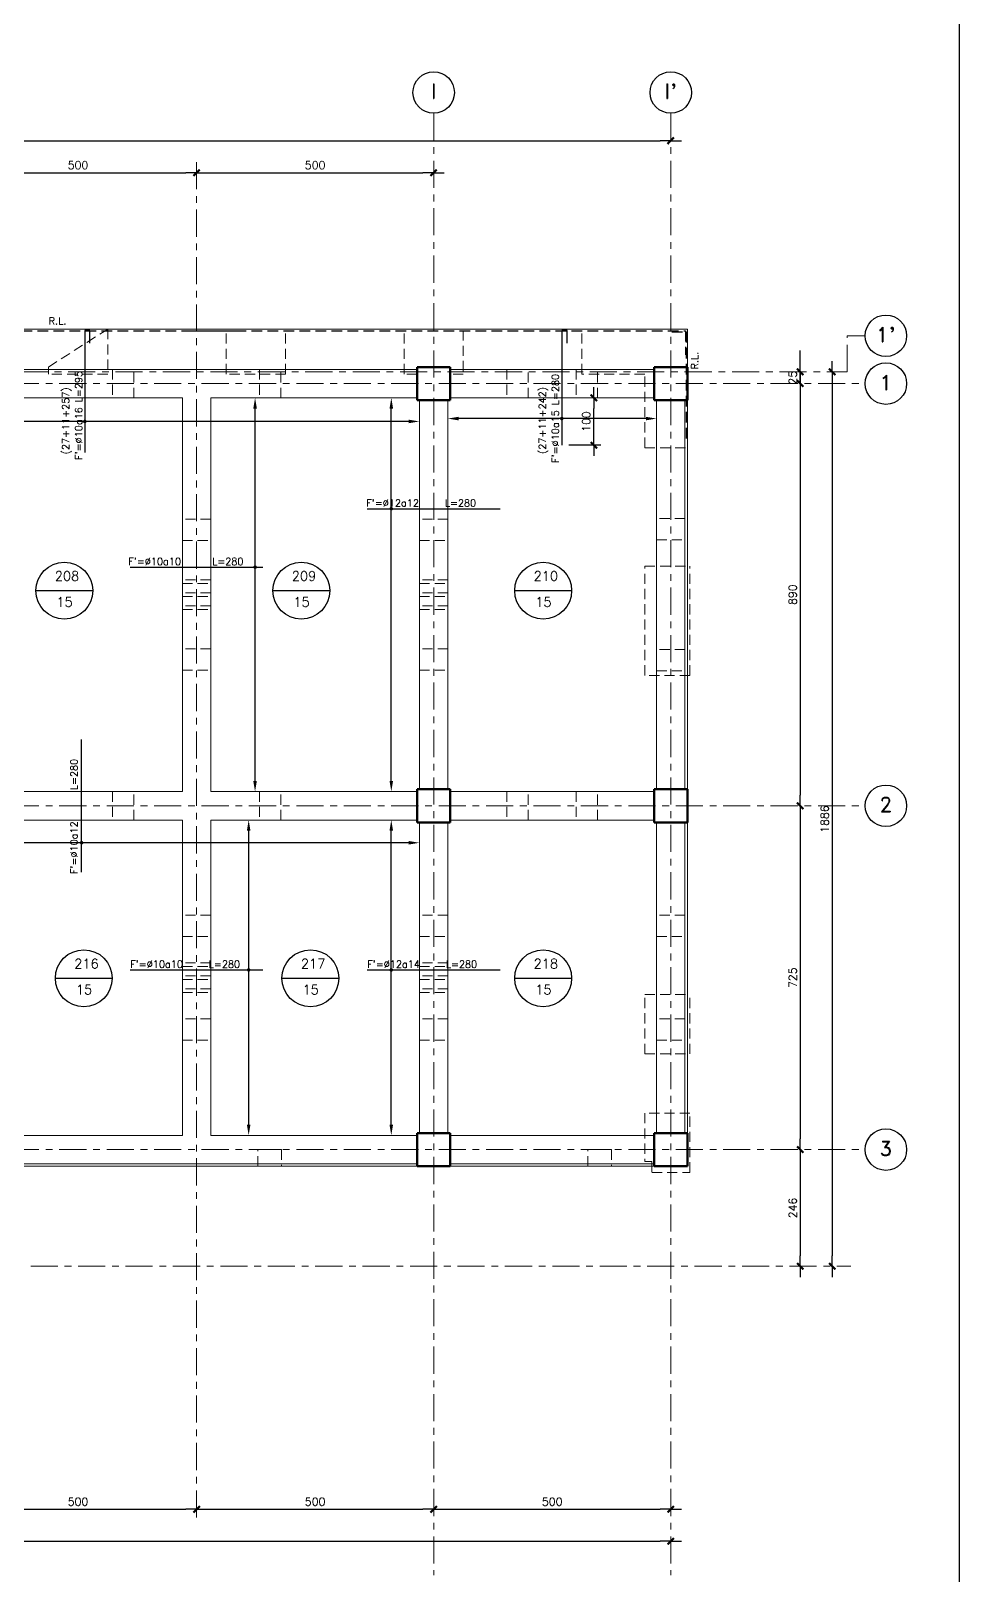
# Model space of a CAD drawing. Extents: x -4 to 6083, y -4 to 8618.
# Drawn here: x 4125 to 6083, y 1634 to 4890 of the extents above; entities that cross this region are included whole.
import ezdxf
from ezdxf.enums import TextEntityAlignment as Align
from ezdxf.xclip import XClip

# ---------------------------------------------------------------- set-up
doc = ezdxf.new("R2010")
doc.units = 0
doc.header["$LTSCALE"] = 45
doc.header["$MEASUREMENT"] = 0
doc.header["$XCLIPFRAME"] = 0
for name, pattern in [('2017_67-102$0$Grid Line', [2.2225, 1.27, -0.3175, 0.3175, -0.3175]), ('2017_67-102$0$RLE-PROYECCION', [0.71438, 0.47625, -0.23813]), ('DASHED', [0.75, 0.5, -0.25])]:
    doc.linetypes.add(name, pattern=pattern)
doc.layers.get('0').update_dxf_attribs({"linetype": 'CONTINUOUS'})
for name, color, linetype in [('2017_67-102$0$RLA-COTAS', 2, 'CONTINUOUS'), ('fe', 7, 'CONTINUOUS'), ('RLA-COTAS1', 2, 'CONTINUOUS'), ('RLA-COTAS2', 1, 'CONTINUOUS'), ('RLA-FE', 7, 'CONTINUOUS'), ('RLA-FORMATO', 7, 'CONTINUOUS'), ('RLA-LOSAS', 3, 'CONTINUOUS'), ('RLA-TEXTOS-SM', 3, 'CONTINUOUS')]:
    doc.layers.add(name, color=color, linetype=linetype)
for name, color, linetype, lineweight in [('2017_67-102$0$RLE-EJE', 3, 'CONTINUOUS', 25), ('2017_67-102$0$RLE-EJES', 1, '2017_67-102$0$Grid Line', 9), ('2017_67-102$0$RLE-LOSA', 3, 'CONTINUOUS', 15), ('2017_67-102$0$RLE-PILAR', 3, 'CONTINUOUS', 50), ('2017_67-102$0$RLE-PROYECCION', 2, '2017_67-102$0$RLE-PROYECCION', 15), ('2017_67-102$0$RLE-VIGA', 3, 'CONTINUOUS', 15)]:
    doc.layers.add(name, color=color, linetype=linetype, lineweight=lineweight)
doc.styles.add('2017_67-102$0$ROMAND', font='romand', dxfattribs={"height": 31.5})
doc.styles.add('2017_67-102$0$ROMANS', font='ROMANS.shx', dxfattribs={"height": 16.875})
doc.styles.add('ROMAND', font='romand', dxfattribs={"height": 31.5})
doc.styles.add('ROMANS', font='ROMANS.shx', dxfattribs={"height": 16.875})
doc.styles.add('ROMANS0', font='romans.shx')
doc.dimstyles.new('2017_67-102$0$ING-75', dxfattribs={"dimscale": 75, "dimtxt": 0.27, "dimasz": 0.3, "dimexe": 0, "dimexo": 0, "dimgap": 0.1, "dimtad": 1, "dimdec": 1, "dimzin": 12, "dimdsep": 46, "dimtxsty": '2017_67-102$0$ROMANS', "dimblk": '2017_67-102$0$TICK1', "dimblk1": '2017_67-102$0$TICK1', "dimblk2": '2017_67-102$0$TICK1', "dimcen": 0.09, "dimclrd": 2, "dimclre": 1, "dimclrt": 3, "dimadec": 0, "dimazin": 0, "dimtfac": 1, "dimtdec": 0, "dimtix": 1, "dimtmove": 2, "dimatfit": 3, "dimldrblk": '2017_67-102$0$TICK1', "dimfxl": 0, "dimfxlon": 1, "dimtolj": 1, "dimtzin": 0, "dimarcsym": 0})
doc.dimstyles.new('ING-75', dxfattribs={"dimscale": 75, "dimtxt": 0.27, "dimasz": 0.3, "dimexe": 0, "dimexo": 0, "dimgap": 0.1, "dimtad": 1, "dimdec": 1, "dimzin": 12, "dimdsep": 46, "dimtxsty": 'ROMANS', "dimblk": 'TICK1', "dimblk1": 'TICK1', "dimblk2": 'TICK1', "dimcen": 0.09, "dimclrd": 2, "dimclre": 1, "dimclrt": 3, "dimadec": 0, "dimazin": 0, "dimtfac": 1, "dimtdec": 0, "dimtix": 1, "dimtmove": 2, "dimatfit": 3, "dimldrblk": 'TICK1', "dimfxl": 0, "dimfxlon": 1, "dimtolj": 1, "dimtzin": 0, "dimarcsym": 0})

# ---------------------------------------------------------------- blocks, each defined once
blk = doc.blocks.new('2017_67-102$0$TICK1')
at = {"color": 2}
for points in [[(0, 0), (-1, 0)], [(0, 0), (1, 0)]]:
    blk.add_lwpolyline(points, dxfattribs=at)
at = {"color": 2, "const_width": 0.2}
blk.add_lwpolyline([(-0.3, -0.3), (0.3, 0.3)], dxfattribs=at)
blk = doc.blocks.new('*D25')
at = {"layer": '2017_67-102$0$RLA-COTAS', "color": 2, "lineweight": -2, "transparency": 16777216}
blk.add_line((915.7, 8397), (5370.7, 8397), dxfattribs=at)
at = {"layer": '2017_67-102$0$RLA-COTAS', "color": 2, "lineweight": -2, "transparency": 16777216, "xscale": 22.5, "yscale": 22.5, "zscale": 22.5, "rotation": 180}
blk.add_blockref('2017_67-102$0$TICK1', (893.2, 8397), dxfattribs=at)
at = {"layer": '2017_67-102$0$RLA-COTAS', "color": 2, "lineweight": -2, "transparency": 16777216, "xscale": 22.5, "yscale": 22.5, "zscale": 22.5}
blk.add_blockref('2017_67-102$0$TICK1', (5393.2, 8397), dxfattribs=at)
at = {"layer": '2017_67-102$0$RLA-COTAS', "color": 3, "transparency": 16777216, "insert": (3143.2, 8413), "char_height": 16.88, "attachment_point": 5, "style": '2017_67-102$0$ROMANS'}
blk.add_mtext('\\A1;4500', dxfattribs=at)
blk = doc.blocks.new('*D33')
at = {"layer": '2017_67-102$0$RLA-COTAS', "color": 2, "lineweight": -2, "transparency": 16777216}
blk.add_line((3915.7, 8329.5), (4370.7, 8329.5), dxfattribs=at)
at = {"layer": '2017_67-102$0$RLA-COTAS', "color": 2, "lineweight": -2, "transparency": 16777216, "xscale": 22.5, "yscale": 22.5, "zscale": 22.5, "rotation": 180}
blk.add_blockref('2017_67-102$0$TICK1', (3893.2, 8329.5), dxfattribs=at)
at = {"layer": '2017_67-102$0$RLA-COTAS', "color": 2, "lineweight": -2, "transparency": 16777216, "xscale": 22.5, "yscale": 22.5, "zscale": 22.5}
blk.add_blockref('2017_67-102$0$TICK1', (4393.2, 8329.5), dxfattribs=at)
at = {"layer": '2017_67-102$0$RLA-COTAS', "color": 3, "transparency": 16777216, "insert": (4143.2, 8345.5), "char_height": 16.88, "attachment_point": 5, "style": '2017_67-102$0$ROMANS'}
blk.add_mtext('\\A1;500', dxfattribs=at)
blk = doc.blocks.new('*D34')
at = {"layer": '2017_67-102$0$RLA-COTAS', "color": 2, "lineweight": -2, "transparency": 16777216}
blk.add_line((4415.7, 8329.5), (4870.7, 8329.5), dxfattribs=at)
at = {"layer": '2017_67-102$0$RLA-COTAS', "color": 2, "lineweight": -2, "transparency": 16777216, "xscale": 22.5, "yscale": 22.5, "zscale": 22.5, "rotation": 180}
blk.add_blockref('2017_67-102$0$TICK1', (4393.2, 8329.5), dxfattribs=at)
at = {"layer": '2017_67-102$0$RLA-COTAS', "color": 2, "lineweight": -2, "transparency": 16777216, "xscale": 22.5, "yscale": 22.5, "zscale": 22.5}
blk.add_blockref('2017_67-102$0$TICK1', (4893.2, 8329.5), dxfattribs=at)
at = {"layer": '2017_67-102$0$RLA-COTAS', "color": 3, "transparency": 16777216, "insert": (4643.2, 8345.5), "char_height": 16.88, "attachment_point": 5, "style": '2017_67-102$0$ROMANS'}
blk.add_mtext('\\A1;500', dxfattribs=at)
blk = doc.blocks.new('*D48')
at = {"layer": '2017_67-102$0$RLA-COTAS', "color": 2, "lineweight": -2, "transparency": 16777216}
blk.add_line((3915.7, 5511.7), (4370.7, 5511.7), dxfattribs=at)
at = {"layer": '2017_67-102$0$RLA-COTAS', "color": 2, "lineweight": -2, "transparency": 16777216, "xscale": 22.5, "yscale": 22.5, "zscale": 22.5, "rotation": 180}
blk.add_blockref('2017_67-102$0$TICK1', (3893.2, 5511.7), dxfattribs=at)
at = {"layer": '2017_67-102$0$RLA-COTAS', "color": 2, "lineweight": -2, "transparency": 16777216, "xscale": 22.5, "yscale": 22.5, "zscale": 22.5}
blk.add_blockref('2017_67-102$0$TICK1', (4393.2, 5511.7), dxfattribs=at)
at = {"layer": '2017_67-102$0$RLA-COTAS', "color": 3, "transparency": 16777216, "insert": (4143.2, 5527.7), "char_height": 16.88, "attachment_point": 5, "style": '2017_67-102$0$ROMANS'}
blk.add_mtext('\\A1;500', dxfattribs=at)
blk = doc.blocks.new('*D49')
at = {"layer": '2017_67-102$0$RLA-COTAS', "color": 2, "lineweight": -2, "transparency": 16777216}
blk.add_line((4415.7, 5511.7), (4870.7, 5511.7), dxfattribs=at)
at = {"layer": '2017_67-102$0$RLA-COTAS', "color": 2, "lineweight": -2, "transparency": 16777216, "xscale": 22.5, "yscale": 22.5, "zscale": 22.5, "rotation": 180}
blk.add_blockref('2017_67-102$0$TICK1', (4393.2, 5511.7), dxfattribs=at)
at = {"layer": '2017_67-102$0$RLA-COTAS', "color": 2, "lineweight": -2, "transparency": 16777216, "xscale": 22.5, "yscale": 22.5, "zscale": 22.5}
blk.add_blockref('2017_67-102$0$TICK1', (4893.2, 5511.7), dxfattribs=at)
at = {"layer": '2017_67-102$0$RLA-COTAS', "color": 3, "transparency": 16777216, "insert": (4643.2, 5527.7), "char_height": 16.88, "attachment_point": 5, "style": '2017_67-102$0$ROMANS'}
blk.add_mtext('\\A1;500', dxfattribs=at)
blk = doc.blocks.new('*D50')
at = {"layer": '2017_67-102$0$RLA-COTAS', "color": 2, "lineweight": -2, "transparency": 16777216}
blk.add_line((4915.7, 5511.7), (5370.7, 5511.7), dxfattribs=at)
at = {"layer": '2017_67-102$0$RLA-COTAS', "color": 2, "lineweight": -2, "transparency": 16777216, "xscale": 22.5, "yscale": 22.5, "zscale": 22.5, "rotation": 180}
blk.add_blockref('2017_67-102$0$TICK1', (4893.2, 5511.7), dxfattribs=at)
at = {"layer": '2017_67-102$0$RLA-COTAS', "color": 2, "lineweight": -2, "transparency": 16777216, "xscale": 22.5, "yscale": 22.5, "zscale": 22.5}
blk.add_blockref('2017_67-102$0$TICK1', (5393.2, 5511.7), dxfattribs=at)
at = {"layer": '2017_67-102$0$RLA-COTAS', "color": 3, "transparency": 16777216, "insert": (5143.2, 5527.7), "char_height": 16.88, "attachment_point": 5, "style": '2017_67-102$0$ROMANS'}
blk.add_mtext('\\A1;500', dxfattribs=at)
blk = doc.blocks.new('*D51')
at = {"layer": '2017_67-102$0$RLA-COTAS', "color": 2, "lineweight": -2, "transparency": 16777216}
blk.add_line((5733.8, 7887.4), (5733.8, 6046.4), dxfattribs=at)
at = {"layer": '2017_67-102$0$RLA-COTAS', "color": 2, "lineweight": -2, "transparency": 16777216, "xscale": 22.5, "yscale": 22.5, "zscale": 22.5}
for p, rotation in [((5733.8, 7909.9), 90), ((5733.8, 6023.9), 270)]:
    blk.add_blockref('2017_67-102$0$TICK1', p, dxfattribs=dict(at, rotation=rotation))
at = {"layer": '2017_67-102$0$RLA-COTAS', "color": 3, "transparency": 16777216, "insert": (5717.9, 6966.9), "char_height": 16.88, "attachment_point": 5, "rotation": 90, "style": '2017_67-102$0$ROMANS'}
blk.add_mtext('\\A1;1886', dxfattribs=at)
blk = doc.blocks.new('*D52')
at = {"layer": '2017_67-102$0$RLA-COTAS', "color": 2, "lineweight": -2, "transparency": 16777216}
for p, q in [((5666.3, 7932.4), (5666.3, 7954.9)), ((5666.3, 7909.9), (5666.3, 7884.9)), ((5666.3, 7862.4), (5666.3, 7839.9))]:
    blk.add_line(p, q, dxfattribs=at)
at = {"layer": '2017_67-102$0$RLA-COTAS', "color": 2, "lineweight": -2, "transparency": 16777216, "xscale": 22.5, "yscale": 22.5, "zscale": 22.5}
for p, rotation in [((5666.3, 7909.9), 270), ((5666.3, 7884.9), 90)]:
    blk.add_blockref('2017_67-102$0$TICK1', p, dxfattribs=dict(at, rotation=rotation))
at = {"layer": '2017_67-102$0$RLA-COTAS', "color": 3, "transparency": 16777216, "insert": (5650.4, 7897.4), "char_height": 16.88, "attachment_point": 5, "rotation": 90, "style": '2017_67-102$0$ROMANS'}
blk.add_mtext('\\A1;25', dxfattribs=at)
blk = doc.blocks.new('*D53')
at = {"layer": '2017_67-102$0$RLA-COTAS', "color": 2, "lineweight": -2, "transparency": 16777216}
blk.add_line((5666.3, 7862.4), (5666.3, 7017.4), dxfattribs=at)
at = {"layer": '2017_67-102$0$RLA-COTAS', "color": 2, "lineweight": -2, "transparency": 16777216, "xscale": 22.5, "yscale": 22.5, "zscale": 22.5}
for p, rotation in [((5666.3, 7884.9), 90), ((5666.3, 6994.9), 270)]:
    blk.add_blockref('2017_67-102$0$TICK1', p, dxfattribs=dict(at, rotation=rotation))
at = {"layer": '2017_67-102$0$RLA-COTAS', "color": 3, "transparency": 16777216, "insert": (5650.4, 7439.9), "char_height": 16.88, "attachment_point": 5, "rotation": 90, "style": '2017_67-102$0$ROMANS'}
blk.add_mtext('\\A1;890', dxfattribs=at)
blk = doc.blocks.new('*D54')
at = {"layer": '2017_67-102$0$RLA-COTAS', "color": 2, "lineweight": -2, "transparency": 16777216}
blk.add_line((5666.3, 6972.4), (5666.3, 6292.4), dxfattribs=at)
at = {"layer": '2017_67-102$0$RLA-COTAS', "color": 2, "lineweight": -2, "transparency": 16777216, "xscale": 22.5, "yscale": 22.5, "zscale": 22.5}
for p, rotation in [((5666.3, 6994.9), 90), ((5666.3, 6269.9), 270)]:
    blk.add_blockref('2017_67-102$0$TICK1', p, dxfattribs=dict(at, rotation=rotation))
at = {"layer": '2017_67-102$0$RLA-COTAS', "color": 3, "transparency": 16777216, "insert": (5650.4, 6632.4), "char_height": 16.88, "attachment_point": 5, "rotation": 90, "style": '2017_67-102$0$ROMANS'}
blk.add_mtext('\\A1;725', dxfattribs=at)
blk = doc.blocks.new('*D55')
at = {"layer": '2017_67-102$0$RLA-COTAS', "color": 2, "lineweight": -2, "transparency": 16777216}
blk.add_line((5666.3, 6247.4), (5666.3, 6046.4), dxfattribs=at)
at = {"layer": '2017_67-102$0$RLA-COTAS', "color": 2, "lineweight": -2, "transparency": 16777216, "xscale": 22.5, "yscale": 22.5, "zscale": 22.5}
for p, rotation in [((5666.3, 6269.9), 90), ((5666.3, 6023.9), 270)]:
    blk.add_blockref('2017_67-102$0$TICK1', p, dxfattribs=dict(at, rotation=rotation))
at = {"layer": '2017_67-102$0$RLA-COTAS', "color": 3, "transparency": 16777216, "insert": (5650.4, 6146.9), "char_height": 16.88, "attachment_point": 5, "rotation": 90, "style": '2017_67-102$0$ROMANS'}
blk.add_mtext('\\A1;246', dxfattribs=at)
blk = doc.blocks.new('*D68')
at = {"layer": '2017_67-102$0$RLA-COTAS', "color": 2, "lineweight": -2, "transparency": 16777216}
blk.add_line((915.7, 5444.2), (5370.7, 5444.2), dxfattribs=at)
at = {"layer": '2017_67-102$0$RLA-COTAS', "color": 2, "lineweight": -2, "transparency": 16777216, "xscale": 22.5, "yscale": 22.5, "zscale": 22.5, "rotation": 180}
blk.add_blockref('2017_67-102$0$TICK1', (893.2, 5444.2), dxfattribs=at)
at = {"layer": '2017_67-102$0$RLA-COTAS', "color": 2, "lineweight": -2, "transparency": 16777216, "xscale": 22.5, "yscale": 22.5, "zscale": 22.5}
blk.add_blockref('2017_67-102$0$TICK1', (5393.2, 5444.2), dxfattribs=at)
at = {"layer": '2017_67-102$0$RLA-COTAS', "color": 3, "transparency": 16777216, "insert": (3143.2, 5460.2), "char_height": 16.88, "attachment_point": 5, "style": '2017_67-102$0$ROMANS'}
blk.add_mtext('\\A1;4500', dxfattribs=at)
blk = doc.blocks.new('TICK1')
at = {"color": 2}
for points in [[(0, 0), (-1, 0)], [(0, 0), (1, 0)]]:
    blk.add_lwpolyline(points, dxfattribs=at)
at = {"color": 2, "const_width": 0.2}
blk.add_lwpolyline([(-0.3, -0.3), (0.3, 0.3)], dxfattribs=at)
blk = doc.blocks.new('*D17')
at = {"layer": 'RLA-COTAS1', "color": 2, "lineweight": -2, "transparency": 16777216}
blk.add_line((5312.1, 4038.6), (5312.1, 4093.6), dxfattribs=at)
at = {"layer": 'RLA-COTAS1', "color": 2, "lineweight": -2, "transparency": 16777216, "xscale": 22.5, "yscale": 22.5, "zscale": 22.5}
for p, rotation in [((5312.1, 4116.1), 90), ((5312.1, 4016.1), 270)]:
    blk.add_blockref('TICK1', p, dxfattribs=dict(at, rotation=rotation))
at = {"layer": 'RLA-COTAS1', "color": 3, "transparency": 16777216, "insert": (5296.1, 4066.1), "char_height": 16.88, "attachment_point": 5, "rotation": 90, "style": 'ROMANS'}
blk.add_mtext('\\A1;100', dxfattribs=at)
blk = doc.blocks.new('2017_67-102')
at = {"layer": '2017_67-102$0$RLE-EJE'}
for centre in [(4893.23, 8498.66), (5393.23, 8498.66), (5846.99, 7985.83), (5846.99, 7884.92), (5846.99, 6994.92), (5846.99, 6269.91)]:
    blk.add_circle(centre, 43.75, dxfattribs=at)
at = {"layer": '2017_67-102$0$RLE-EJES'}
for p, q in [((4893.23, 8454.91), (4893.23, 5372.91)), ((5393.23, 8454.91), (5393.23, 5372.91)), ((4393.23, 8351.92), (4393.23, 5489.92)), ((5765.25, 7909.91), (5765.25, 7985.83)), ((5765.25, 7985.83), (5803.24, 7985.83)), ((403.23, 7884.92), (5803.24, 7884.92)), ((3722.28, 7909.91), (5765.25, 7909.91)), ((403.23, 6994.92), (5803.24, 6994.92)), ((403.23, 6269.91), (5803.24, 6269.91)), ((2843.23, 6023.92), (5773.23, 6023.92))]:
    blk.add_line(p, q, dxfattribs=at)
at = {"layer": '2017_67-102$0$RLE-LOSA'}
for p, q in [((858.23, 7999.91), (5428.23, 7999.91)), ((5428.23, 7999.91), (5428.23, 7919.91)), ((5428.23, 7849.91), (5428.23, 7029.91)), ((5428.23, 6959.91), (5428.23, 6304.91)), ((4858.23, 6234.91), (3928.23, 6234.91)), ((5358.23, 6234.91), (4928.23, 6234.91))]:
    blk.add_line(p, q, dxfattribs=at)
at = {"layer": '2017_67-102$0$RLE-PILAR'}
for p, q in [((4858.23, 7919.91), (4928.23, 7919.91)), ((4858.23, 7849.91), (4858.23, 7919.91)), ((4928.23, 7919.91), (4928.23, 7849.91)), ((5358.23, 7919.91), (5428.23, 7919.91)), ((5358.23, 7849.91), (5358.23, 7919.91)), ((5428.23, 7919.91), (5428.23, 7849.91)), ((4928.23, 7849.91), (4858.23, 7849.91)), ((5428.23, 7849.91), (5358.23, 7849.91)), ((4858.23, 7029.91), (4928.23, 7029.91)), ((4858.23, 6959.91), (4858.23, 7029.91)), ((4928.23, 7029.91), (4928.23, 6959.91)), ((5358.23, 7029.91), (5428.23, 7029.91)), ((5358.23, 6959.91), (5358.23, 7029.91)), ((5428.23, 7029.91), (5428.23, 6959.91)), ((4928.23, 6959.91), (4858.23, 6959.91)), ((5428.23, 6959.91), (5358.23, 6959.91)), ((4858.23, 6304.91), (4928.23, 6304.91)), ((4858.23, 6234.91), (4858.23, 6304.91)), ((4928.23, 6304.91), (4928.23, 6234.91)), ((5358.23, 6304.91), (5428.23, 6304.91)), ((5358.23, 6234.91), (5358.23, 6304.91)), ((5428.23, 6304.91), (5428.23, 6234.91)), ((4928.23, 6234.91), (4858.23, 6234.91)), ((5428.23, 6234.91), (5358.23, 6234.91))]:
    blk.add_line(p, q, dxfattribs=at)
at = {"layer": '2017_67-102$0$RLE-PROYECCION'}
for p, q in [((4080.73, 7919.91), (4205.72, 7999.91)), ((4205.73, 7999.91), (4205.73, 7904.91)), ((4455.73, 7904.91), (4455.73, 7999.91)), ((4580.73, 7904.91), (4580.73, 7999.91)), ((4830.73, 7904.91), (4830.73, 7999.91)), ((4955.73, 7997.1), (4955.73, 7904.91)), ((5205.73, 7904.91), (5205.73, 7999.91)), ((4080.73, 7904.91), (4080.73, 7919.91)), ((4080.73, 7919.91), (4080.73, 7904.91)), ((4215.73, 7914.92), (4215.73, 7854.92)), ((4260.73, 7854.92), (4260.73, 7914.92)), ((4525.73, 7914.92), (4525.73, 7854.92)), ((4570.73, 7854.92), (4570.73, 7914.92)), ((5047.39, 7914.92), (5047.39, 7854.92)), ((5092.39, 7854.92), (5092.39, 7914.92)), ((5194.06, 7914.92), (5194.06, 7854.92)), ((5239.06, 7854.92), (5239.06, 7914.92)), ((4205.73, 7904.91), (4080.73, 7904.91)), ((4580.73, 7904.91), (4455.73, 7904.91)), ((4858.23, 7904.91), (4830.73, 7904.91)), ((4955.73, 7904.91), (4928.23, 7904.91)), ((5338.47, 7904.91), (5205.73, 7904.91)), ((5338.47, 7749.9), (5338.47, 7904.91)), ((5338.47, 7749.9), (5428.23, 7749.9)), ((4423.23, 7599.09), (4363.23, 7599.09)), ((4923.23, 7599.09), (4863.23, 7599.09)), ((5423.23, 7600.76), (5363.23, 7600.76)), ((4363.23, 7554.09), (4423.23, 7554.09)), ((4863.23, 7554.09), (4923.23, 7554.09)), ((5363.23, 7555.76), (5423.23, 7555.76)), ((5338.47, 7499.9), (5433.48, 7499.9)), ((5338.47, 7269.91), (5338.47, 7499.9)), ((5433.48, 7269.91), (5433.48, 7499.9)), ((4423.23, 7471.17), (4363.23, 7471.17)), ((4363.23, 7463.67), (4423.23, 7463.67)), ((4923.23, 7471.17), (4863.23, 7471.17)), ((4863.23, 7463.67), (4923.23, 7463.67)), ((4423.23, 7443.67), (4363.23, 7443.67)), ((4363.23, 7436.17), (4423.23, 7436.17)), ((4923.23, 7443.67), (4863.23, 7443.67)), ((4863.23, 7436.17), (4923.23, 7436.17)), ((4423.23, 7416.17), (4363.23, 7416.17)), ((4363.23, 7408.67), (4423.23, 7408.67)), ((4923.23, 7416.17), (4863.23, 7416.17)), ((4863.23, 7408.67), (4923.23, 7408.67)), ((4423.23, 7325.76), (4363.23, 7325.76)), ((4923.23, 7325.76), (4863.23, 7325.76)), ((5423.23, 7324.09), (5363.23, 7324.09)), ((4363.23, 7280.76), (4423.23, 7280.76)), ((4863.23, 7280.76), (4923.23, 7280.76)), ((5433.48, 7269.91), (5338.47, 7269.91)), ((5363.23, 7279.09), (5423.23, 7279.09)), ((4215.73, 7024.92), (4215.73, 6964.92)), ((4260.73, 6964.92), (4260.73, 7024.92)), ((4525.73, 7024.92), (4525.73, 6964.92)), ((4570.73, 6964.92), (4570.73, 7024.92)), ((5047.39, 7024.92), (5047.39, 6964.92)), ((5092.39, 6964.92), (5092.39, 7024.92)), ((5194.06, 7024.92), (5194.06, 6964.92)), ((5239.06, 6964.92), (5239.06, 7024.92)), ((4423.23, 6764.09), (4363.23, 6764.09)), ((4923.23, 6764.09), (4863.23, 6764.09)), ((5423.23, 6764.09), (5363.23, 6764.09)), ((4363.23, 6719.09), (4423.23, 6719.09)), ((4863.23, 6719.09), (4923.23, 6719.09)), ((5363.23, 6719.09), (5423.23, 6719.09)), ((4423.23, 6663.67), (4363.23, 6663.67)), ((4363.23, 6656.17), (4423.23, 6656.17)), ((4923.23, 6663.67), (4863.23, 6663.67)), ((4863.23, 6656.17), (4923.23, 6656.17)), ((4423.23, 6636.17), (4363.23, 6636.17)), ((4363.23, 6628.67), (4423.23, 6628.67)), ((4923.23, 6636.17), (4863.23, 6636.17)), ((4863.23, 6628.67), (4923.23, 6628.67)), ((4423.23, 6608.67), (4363.23, 6608.67)), ((4363.23, 6601.17), (4423.23, 6601.17)), ((4923.23, 6608.67), (4863.23, 6608.67)), ((4863.23, 6601.17), (4923.23, 6601.17)), ((5338.47, 6596.91), (5433.48, 6596.91)), ((5338.47, 6471.91), (5338.47, 6596.91)), ((5433.48, 6471.91), (5433.48, 6596.91)), ((4423.23, 6545.75), (4363.23, 6545.75)), ((4923.23, 6545.75), (4863.23, 6545.75)), ((5423.23, 6545.75), (5363.23, 6545.75)), ((4363.23, 6500.75), (4423.23, 6500.75)), ((4863.23, 6500.75), (4923.23, 6500.75)), ((5363.23, 6500.75), (5423.23, 6500.75)), ((5338.47, 6471.91), (5433.48, 6471.91)), ((5433.48, 6346.91), (5338.47, 6346.91)), ((5338.47, 6346.91), (5338.47, 6244.91)), ((5433.48, 6221.91), (5433.48, 6346.91)), ((4522.23, 6234.91), (4522.23, 6269.92)), ((4522.23, 6269.92), (4572.23, 6269.91)), ((4572.23, 6269.91), (4572.23, 6234.91)), ((5218.23, 6234.91), (5218.23, 6269.92)), ((5218.23, 6269.92), (5268.23, 6269.91)), ((5268.23, 6269.91), (5268.23, 6234.91)), ((4522.23, 6234.91), (4572.23, 6234.91)), ((5218.23, 6234.91), (5268.23, 6234.91)), ((5338.47, 6244.91), (5353.47, 6244.91)), ((5353.47, 6244.91), (5353.48, 6221.91)), ((5353.48, 6221.91), (5433.48, 6221.91))]:
    blk.add_line(p, q, dxfattribs=at)
at = {"layer": '2017_67-102$0$RLE-VIGA'}
for p, q in [((3928.23, 7914.92), (4858.23, 7914.92)), ((4928.23, 7914.92), (5358.23, 7914.92)), ((3928.23, 7854.92), (4363.23, 7854.92)), ((4363.23, 7854.92), (4363.23, 7024.92)), ((4423.23, 7854.92), (4858.23, 7854.92)), ((4423.23, 7854.92), (4423.23, 7024.92)), ((4863.23, 7849.91), (4863.23, 7029.92)), ((4923.23, 7849.91), (4923.23, 7029.92)), ((4928.23, 7854.92), (5358.23, 7854.92)), ((5363.23, 7849.91), (5363.23, 7029.92)), ((5423.23, 7849.91), (5423.23, 7029.92)), ((3928.23, 7024.92), (4363.23, 7024.92)), ((4423.23, 7024.92), (4858.23, 7024.92)), ((4923.23, 7029.92), (4863.23, 7029.92)), ((4928.23, 7024.92), (5358.23, 7024.92)), ((5423.23, 7029.92), (5363.23, 7029.92)), ((3928.23, 6964.92), (4363.23, 6964.92)), ((4363.23, 6964.92), (4363.23, 6299.92)), ((4423.23, 6964.92), (4858.23, 6964.92)), ((4423.23, 6964.92), (4423.23, 6299.92)), ((4863.23, 6959.91), (4863.23, 6304.91)), ((4923.23, 6959.91), (4923.23, 6304.91)), ((4928.23, 6964.92), (5358.23, 6964.92)), ((5363.23, 6959.91), (5363.23, 6304.91)), ((5423.23, 6959.91), (5423.23, 6304.91)), ((3928.23, 6299.92), (4363.23, 6299.92)), ((4423.23, 6299.92), (4858.23, 6299.92)), ((4928.23, 6299.92), (5358.23, 6299.92)), ((3928.23, 6239.92), (4858.23, 6239.92)), ((4928.23, 6239.92), (5358.23, 6239.92))]:
    blk.add_line(p, q, dxfattribs=at)
at = {"layer": '2017_67-102$0$RLE-EJE', "color": 5, "char_height": 31.25, "width": 1, "attachment_point": 2, "line_spacing_factor": 0.941778, "style": '2017_67-102$0$ROMAND'}
for s, insert in [('I', (4893.24, 8516.97)), ("I'", (5393.24, 8516.97)), ("1'", (5846.8, 8003.96)), ('1', (5846.8, 7903.06)), ('2', (5846.8, 7013.06)), ('3', (5846.8, 6288.04))]:
    blk.add_mtext(s, dxfattribs=dict(at, insert=insert))
at = {"layer": '2017_67-102$0$RLA-COTAS'}
for base, p1, p2, picture, middle in [((5393.23, 8397.05), (893.23, 8404.55), (5393.23, 8404.55), '*D25', (3143.23, 8412.98)), ((4393.23, 8329.55), (3893.23, 8337.05), (4393.23, 8337.05), '*D33', (4143.23, 8345.48)), ((4893.23, 8329.55), (4393.23, 8337.05), (4893.23, 8337.05), '*D34', (4643.23, 8345.48)), ((4393.23, 5511.72), (3893.23, 5519.22), (4393.23, 5519.22), '*D48', (4143.23, 5527.66)), ((4893.23, 5511.72), (4393.23, 5519.22), (4893.23, 5519.22), '*D49', (4643.23, 5527.66)), ((5393.23, 5511.72), (4893.23, 5519.22), (5393.23, 5519.22), '*D50', (5143.23, 5527.66)), ((5393.23, 5444.22), (893.23, 5451.72), (5393.23, 5451.72), '*D68', (3143.23, 5460.16))]:
    dim = blk.add_linear_dim(base=base, p1=p1, p2=p2, dimstyle='2017_67-102$0$ING-75', override={"dimexe": 0, "dimexo": 0, "dimdec": 1, "dimfxl": 0, "dimfxlon": 1}, dxfattribs=at)
    dim.commit()
    dim.dimension.update_dxf_attribs({"geometry": picture, "text_midpoint": middle})
for base, p1, p2, picture, middle in [((5666.34, 7884.92), (5673.84, 7909.91), (5673.84, 7884.92), '*D52', (5650.4, 7897.42)), ((5733.84, 6023.92), (5741.34, 7909.91), (5741.34, 6023.92), '*D51', (5717.9, 6966.92)), ((5666.34, 6994.92), (5673.84, 7884.92), (5673.84, 6994.92), '*D53', (5650.4, 7439.92)), ((5666.34, 6269.91), (5673.84, 6994.92), (5673.84, 6269.91), '*D54', (5650.4, 6632.42)), ((5666.34, 6023.92), (5673.84, 6269.91), (5673.84, 6023.92), '*D55', (5650.4, 6146.92))]:
    dim = blk.add_linear_dim(base=base, p1=p1, p2=p2, angle=90, dimstyle='2017_67-102$0$ING-75', override={"dimexe": 0, "dimexo": 0, "dimdec": 1, "dimfxl": 0, "dimfxlon": 1}, dxfattribs=at)
    dim.commit()
    dim.dimension.update_dxf_attribs({"geometry": picture, "text_midpoint": middle})

msp = doc.modelspace()

# ---------------------------------------------------------------- linework, layer by layer
at = {"layer": 'fe', "color": 4, "linetype": 'DASHED'}
for points in [[(3565.34, 4257.12), (4565.34, 4257.12)], [(4455.34, 4257.12), (5505.34, 4257.12), (5505.34, 4207.12)], [(5476.82, 4255.12), (5506.82, 4255.12), (5506.82, 4025.12)]]:
    msp.add_lwpolyline(points, dxfattribs=at)
at = {"layer": 'fe', "const_width": 3.75}
for points in [[(4236.61, 4066.42, 1), (4240.36, 4066.42, 1)], [(5242.68, 4072.44, 1), (5246.43, 4072.44, 1)], [(4884.95, 3884.28, 1), (4884.95, 3880.53, 1)], [(4595.78, 3759.15, 1), (4599.53, 3759.15, 1)], [(4230.07, 3178.1, 1), (4233.82, 3178.1, 1)], [(4584.17, 2912.04, 1), (4584.17, 2908.29, 1)], [(4884.95, 2912.04, 1), (4884.95, 2908.29, 1)]]:
    msp.add_lwpolyline(points, format="xyb", close=True, dxfattribs=at)
at = {"layer": 'fe', "color": 1}
for points in [[(4597.65, 3308.64), (4597.65, 4093.64)], [(4884.95, 3308.64), (4884.95, 4093.64)], [(5421.84, 4072.44), (5026.84, 4072.44)], [(4921.84, 4066.42), (4026.84, 4066.42)], [(4584.17, 2583.64), (4584.17, 3203.64)], [(4884.95, 2583.64), (4884.95, 3203.64)], [(4921.84, 3178.1), (4026.84, 3178.1)]]:
    msp.add_lwpolyline(points, dxfattribs=at)
at = {"layer": 'fe', "color": 2}
for points in [[(4593.9, 4093.64), (4597.65, 4116.14), (4601.4, 4093.64)], [(4881.2, 4093.64), (4884.95, 4116.14), (4888.7, 4093.64)], [(4921.84, 4062.67), (4944.34, 4066.42), (4921.84, 4070.17)], [(5026.84, 4068.69), (5004.34, 4072.44), (5026.84, 4076.19)], [(5421.84, 4068.69), (5444.34, 4072.44), (5421.84, 4076.19)], [(4593.9, 3308.64), (4597.65, 3286.14), (4601.4, 3308.64)], [(4881.2, 3308.64), (4884.95, 3286.14), (4888.7, 3308.64)], [(4580.42, 3203.64), (4584.17, 3226.14), (4587.92, 3203.64)], [(4881.2, 3203.64), (4884.95, 3226.14), (4888.7, 3203.64)], [(4921.84, 3174.35), (4944.34, 3178.1), (4921.84, 3181.85)], [(4580.42, 2583.64), (4584.17, 2561.14), (4587.92, 2583.64)], [(4881.2, 2583.64), (4884.95, 2561.14), (4888.7, 2583.64)]]:
    msp.add_solid(points, dxfattribs=at)
at = {"layer": 'RLA-COTAS2'}
msp.add_line((5327.05, 4016.12), (5259.55, 4016.12), dxfattribs=at)
at = {"layer": 'RLA-FE'}
for points in [[(4249.48, 4231.12), (4249.48, 4258.12), (4238.48, 4258.12), (4238.48, 4001.12)], [(5255.55, 4231.12), (5255.55, 4258.12), (5244.55, 4258.12), (5244.55, 4016.12)], [(4834.34, 3882.41), (5114.34, 3882.41)], [(4334.34, 3759.15), (4614.34, 3759.15)], [(4231.94, 3116.14), (4231.94, 3396.14)], [(4334.34, 2910.16), (4614.34, 2910.16)], [(4834.34, 2910.16), (5114.34, 2910.16)]]:
    msp.add_lwpolyline(points, dxfattribs=at)
at = {"layer": 'RLA-FORMATO', "color": 6, "linetype": 'Continuous'}
msp.add_line((6082.5, 8617.5), (6082.5, 0), dxfattribs=at)
at = {"layer": 'RLA-LOSAS'}
for p, q in [((4135.35, 3709.77), (4255.35, 3709.77)), ((4635.17, 3709.77), (4755.17, 3709.77)), ((5145.26, 3709.77), (5265.26, 3709.77)), ((4176.43, 2892.5), (4296.43, 2892.5)), ((4654.42, 2892.5), (4774.42, 2892.5)), ((5145.26, 2892.5), (5265.26, 2892.5))]:
    msp.add_line(p, q, dxfattribs=at)
for centre in [(4195.35, 3709.77), (4695.17, 3709.77), (5205.26, 3709.77), (4236.43, 2892.5), (4714.42, 2892.5), (5205.26, 2892.5)]:
    msp.add_circle(centre, 60, dxfattribs=at)

# ---------------------------------------------------------------- block references
at = {"layer": 'fe'}
ref = msp.add_blockref('2017_67-102', (81.11, -3738.79), dxfattribs=at)
XClip(ref).set_block_clipping_path([(288.5373913377, 5264.2131717024), (5979.6367303451, 8553.235929895)])

# ---------------------------------------------------------------- texts
at = {"layer": 'fe', "color": 4, "linetype": 'DASHED', "style": 'ROMANS0'}
msp.add_text('R.L.', height=15, dxfattribs=at).set_placement((4181.03, 4270.47), align=Align.CENTER)
msp.add_text('R.L.', height=15, rotation=90, dxfattribs=at).set_placement((5532.32, 4194.59), align=Align.CENTER)
at = {"layer": 'RLA-LOSAS', "char_height": 20, "width": 1, "attachment_point": 2, "line_spacing_factor": 0.941778, "style": 'ROMAND'}
for s, insert in [('208', (4201.06, 3750.56)), ('209', (4700.87, 3750.56)), ('210', (5210.97, 3750.56)), ('15', (4195.94, 3695.82)), ('15', (4695.75, 3695.82)), ('15', (5205.84, 3695.82)), ('216', (4242.14, 2933.29)), ('217', (4720.13, 2933.29)), ('218', (5210.97, 2933.29)), ('15', (4237.01, 2878.55)), ('15', (4715, 2878.55)), ('15', (5205.84, 2878.55))]:
    msp.add_mtext(s, dxfattribs=dict(at, insert=insert))
at = {"layer": 'RLA-TEXTOS-SM', "style": 'ROMANS0'}
for s, p in [("F'=%%C10a16 L=295", (4237.69, 3985.35)), ('(27+11+257)', (4210.33, 3996.88)), ('(27+11+242)', (5215.42, 3997.73)), ("F'=%%C10a15 L=280", (5242.78, 3979.04))]:
    msp.add_text(s, height=15, rotation=90, dxfattribs=at).set_placement(p, align=Align.BOTTOM_LEFT)
for s, p in [("F'=%%C12a12    L=280", (4948.13, 3882.41)), ("F'=%%C10a10     L=280", (4451.84, 3759.15)), ("F'=%%C10a10    L=280", (4450.21, 2910.16)), ("F'=%%C12a14    L=280", (4950.21, 2910.16))]:
    msp.add_text(s, height=15, dxfattribs=at).set_placement(p, align=Align.BOTTOM_CENTER)
msp.add_text("F'=%%C10a12     L=280", height=15, rotation=90, dxfattribs=at).set_placement((4227.76, 3233.64), align=Align.BOTTOM_CENTER)

# ---------------------------------------------------------------- dimensions: what is measured, and where the dimension line sits
at = {"layer": 'RLA-COTAS1'}
dim = msp.add_linear_dim(base=(5312.05, 4116.14), p1=(5250.04, 4016.12), p2=(5250.04, 4116.14), angle=90, dimstyle='ING-75', dxfattribs=at)
dim.commit()
dim.dimension.update_dxf_attribs({"geometry": '*D17', "text_midpoint": (5296.12, 4066.13)})

doc.saveas('drawing.dxf')
